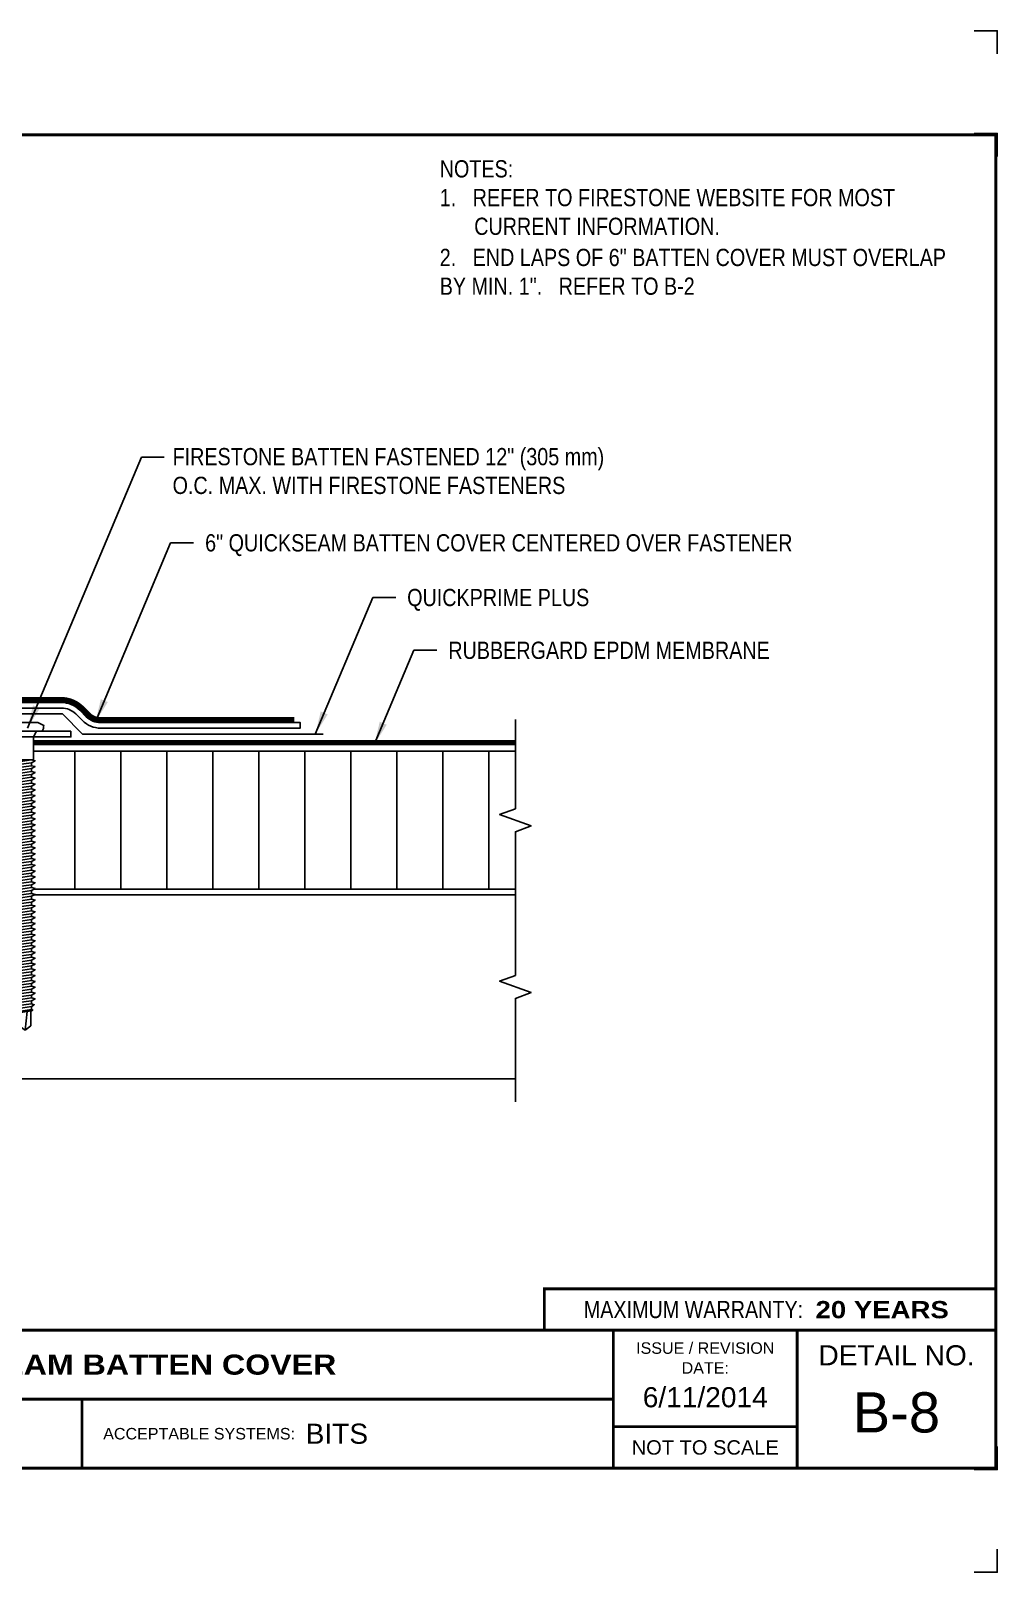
# Model space of a CAD drawing. Header units: inches. Extents: x 299.4 to 319.5, y -206.2 to -189.4.
# Drawn here: x 308.97 to 319.48, y -206.2 to -189.44 of the extents above; entities that cross this region are included whole.
import ezdxf
from ezdxf.enums import TextEntityAlignment as Align

# ---------------------------------------------------------------- set-up
doc = ezdxf.new("R2010")
doc.units = ezdxf.units.IN
doc.header["$MEASUREMENT"] = 0
doc.linetypes.add('HIDDEN', pattern=[0.375, 0.25, -0.125])
doc.layers.get('0').update_dxf_attribs({"linetype": 'CONTINUOUS'})
doc.layers.get('DEFPOINTS').update_dxf_attribs({"linetype": 'CONTINUOUS'})
for name, color, linetype in [('FSBP-ACCESSORY-FIRESTONE', 7, 'CONTINUOUS'), ('FSBP-ADHESIVE', 1, 'HIDDEN'), ('FSBP-ANNO-NOTE', 7, 'CONTINUOUS'), ('FSBP-INSULATION', 7, 'CONTINUOUS'), ('FSBP-MEMBRANE', 7, 'CONTINUOUS'), ('FSBP-SUBSTRATE-GENERIC', 9, 'CONTINUOUS'), ('FSBP-TTLB', 7, 'CONTINUOUS'), ('FSBP-TTLB-BORDER', 7, 'CONTINUOUS'), ('FSBP-TTLB-TEXT', 7, 'CONTINUOUS')]:
    doc.layers.add(name, color=color, linetype=linetype)
doc.styles.add('FSBP_ARIAL', font='arial.ttf')
doc.styles.add('FSBP_ARIAL_BOLD', font='')
doc.styles.add('FSBP_ARIAL_NAR', font='ARIALN.TTF')
doc.styles.get('FSBP_ARIAL_BOLD').set_extended_font_data('Arial Black')
doc.linetypes.add('ZIGZAG', pattern='A,0.0001,-0.2,[131,ltypeshp.shx,S=0.2,R=0,X=-0.2,Y=0],-0.4,[131,ltypeshp.shx,S=0.2,R=180,X=0.2,Y=0],-0.2', length=0.8001)
doc.dimstyles.new('FSBP-LEADER', dxfattribs={"dimtxt": 0.1875, "dimasz": 0.25, "dimexe": 0.0625, "dimexo": 0.125, "dimgap": 0.125, "dimtad": 0, "dimtih": 1, "dimtoh": 1, "dimdec": 4, "dimzin": 0, "dimdsep": 46, "dimlunit": 4, "dimtxsty": 'FSBP_ARIAL_NAR', "dimcen": 0.09375, "dimclrd": 256, "dimclre": 256, "dimclrt": 256, "dimadec": 0, "dimazin": 0, "dimtfac": 1, "dimtdec": 4, "dimtofl": 0, "dimtmove": 0, "dimatfit": 3, "dimfxl": 1, "dimtolj": 1, "dimtzin": 0, "dimlwd": -1, "dimlwe": -1, "dimarcsym": 0})

# ---------------------------------------------------------------- blocks, each defined once
blk = doc.blocks.new('TTLB-EPDM_1')
at = {"layer": 'DEFPOINTS', "linetype": 'Continuous', "ltscale": 1.75}
for points in [[(20.01562500000003, 13.88083333333333), (20.01562500000003, 14.13083333333333), (19.76562500000003, 14.13083333333333)], [(20.01562500000003, -2.380833333333342), (20.01562500000003, -2.630833333333342), (19.76562500000003, -2.630833333333342)]]:
    blk.add_lwpolyline(points, dxfattribs=at)
at = {"layer": 'DEFPOINTS', "color": 1}
for points in [[(20.015625, 12.765625), (20.015625, 13.015625), (19.765625, 13.015625)], [(20.015625, -1.265625), (20.015625, -1.515625), (19.765625, -1.515625)]]:
    blk.add_lwpolyline(points, dxfattribs=at)
at = {"layer": 'FSBP-TTLB', "const_width": 0.03125}
blk.add_lwpolyline([(15.09028770518938, 0), (20, 0), (20, 0.4512598240669945), (15.09028770518938, 0.4512598240669945)], close=True, dxfattribs=at)
for points in [[(0, 0), (0, -1.5), (20, -1.5), (20, 0), (0, 0)], [(15.84028770518938, 0), (15.84028770518938, -1.5)], [(17.84110496735593, 0), (17.84110496735593, -1.5)], [(20, 0), (20, -1.5)], [(4.825208527206769, -0.75), (15.84028770518938, -0.75)], [(15.84028770518938, -1.048740175933006), (17.84110496735593, -1.048740175933006)]]:
    blk.add_lwpolyline(points, dxfattribs=at)
at = {"layer": 'FSBP-TTLB-BORDER', "const_width": 0.03125}
blk.add_lwpolyline([(20, 0), (20, 13), (0, 13), (0, 0)], dxfattribs=at)
at = {"layer": 'FSBP-TTLB-TEXT', "const_width": 0.03125}
blk.add_lwpolyline([(10.06152282927678, -0.75), (10.06152282927678, -1.5)], dxfattribs=at)
at = {"layer": 'FSBP-TTLB-TEXT', "style": 'FSBP_ARIAL_NAR'}
blk.add_text('MAXIMUM WARRANTY:', height=0.1875, dxfattribs=at).set_placement((17.90516569312837, 0.2256299120335257), align=Align.MIDDLE_RIGHT)
at = {"layer": 'FSBP-TTLB-TEXT', "style": 'FSBP_ARIAL'}
for s, height, p in [('ISSUE / REVISION', 0.125, (16.84069633627263, -0.1938496373466023)), ('DETAIL NO.', 0.21875, (18.92055248367797, -0.2724398367368792)), ('DATE:', 0.125, (16.84069633627263, -0.409973105348854)), ('NOT TO SCALE', 0.15625, (16.84069633627263, -1.274370087966503))]:
    blk.add_text(s, height=height, dxfattribs=at).set_placement(p, align=Align.MIDDLE_CENTER)
blk.add_text('ACCEPTABLE SYSTEMS:', height=0.125, dxfattribs=at).set_placement((10.29281281591562, -1.125), align=Align.MIDDLE_LEFT)
at = {"layer": 'FSBP-TTLB-TEXT'}
for tag, height, style, p in [('MAXIMUM_WARRANTY', 0.1875, 'FSBP_ARIAL_BOLD', (18.03987100774941, 0.2240244307510579)), ('ACCPT_SYSTEMS', 0.21875, 'FSBP_ARIAL', (12.49438170418193, -1.125))]:
    blk.add_attdef(tag, text='', height=height, dxfattribs=dict(at, style=style)).set_placement(p, align=Align.MIDDLE_LEFT)
for tag, height, style, p in [('DETAIL_DESCP_LINE_1', 0.21875, 'FSBP_ARIAL_BOLD', (10.33118450231211, -0.3736318192489421)), ('ISSUE_REV_DATE', 0.21875, 'FSBP_ARIAL', (16.84069633627263, -0.7282559425942452)), ('DETAIL_NUMBER', 0.4375, 'FSBP_ARIAL', (18.91941590748775, -0.8931630692489421))]:
    blk.add_attdef(tag, text='', height=height, dxfattribs=dict(at, style=style)).set_placement(p, align=Align.MIDDLE_CENTER)
blk = doc.blocks.new('FSBP_AP_FASTENER_01')
at = {"layer": 'FSBP-ACCESSORY-FIRESTONE'}
for p, q in [((-0.125, 0.04849224421338505), (-0.09375, -0.01400775578661495)), ((0.09375, -0.01400775578661495), (0.125, 0.04849224421338505)), ((-0.09375, -0.01400775578661495), (-0.09375, -0.264007755786615)), ((-0.09375, -0.01400775578661495), (0.09375, -0.01400775578661495)), ((0.09375, -0.01400775578661495), (0.09375, -0.264007755786615)), ((-0.09375, -0.264007755786615), (-0.0703125, -0.2840970415008996)), ((-0.0703125, -0.3156643085181585), (-0.0703125, -0.3472315755354103)), ((0.0703125, -0.2955750228038667), (0.0703125, -0.3271422898211327)), ((-0.0703125, -0.3787988425526763), (-0.0703125, -0.410366109569928)), ((-0.0703125, -0.4419333765871798), (-0.0703125, -0.4735006436044458)), ((0.0703125, -0.3587095568383845), (0.0703125, -0.3902768238556433)), ((0.0703125, -0.4218440908729022), (0.0703125, -0.453411357890154)), ((0.0703125, -0.4849786249074128), (0.0703125, -0.5165458919246717)), ((-0.0703125, -0.5050679106216975), (-0.0703125, -0.5366351776389564)), ((-0.0703125, -0.5682024446562153), (-0.0703125, -0.599769711673467)), ((-0.0703125, -0.631336978690733), (-0.0703125, -0.6629042457079848)), ((0.0703125, -0.5481131589419235), (0.0703125, -0.5796804259591894)), ((0.0703125, -0.6112476929764412), (0.0703125, -0.6428149599937001)), ((-0.0703125, -0.6944715127252366), (-0.0703125, -0.7260387797425025)), ((-0.0703125, -0.7576060467597543), (-0.0703125, -0.7891733137770132)), ((-0.0703125, -0.820740580794272), (-0.0703125, -0.8523078478115238)), ((0.0703125, -0.674382227010959), (0.0703125, -0.7059494940282107)), ((0.0703125, -0.7375167610454696), (0.0703125, -0.7690840280627285)), ((0.0703125, -0.8006512950799802), (0.0703125, -0.8322185620972462)), ((-0.0703125, -0.8838751148287898), (-0.0703125, -0.9154423818460415)), ((-0.0703125, -0.9470096488632933), (-0.0703125, -0.9785769158805593)), ((0.0703125, -0.863785829114498), (0.0703125, -0.8953530961317568)), ((0.0703125, -0.9269203631490157), (0.0703125, -0.9584876301662675)), ((0.0703125, -0.9900548971835264), (0.0703125, -1.021622164200785)), ((-0.0703125, -1.010144182897811), (-0.0703125, -1.04171144991507)), ((-0.0703125, -1.073278716932329), (-0.0703125, -1.104845983949581)), ((-0.0703125, -1.136413250966847), (-0.0703125, -1.167980517984098)), ((0.0703125, -1.053189431218037), (0.0703125, -1.084756698235303)), ((0.0703125, -1.116323965252555), (0.0703125, -1.147891232269814)), ((-0.0703125, -1.19954778500135), (-0.0703125, -1.231115052018616)), ((-0.0703125, -1.262682319035868), (-0.0703125, -1.294249586053127)), ((-0.0703125, -1.325816853070386), (-0.0703125, -1.357384120087637)), ((0.0703125, -1.179458499287072), (0.0703125, -1.211025766304324)), ((0.0703125, -1.242593033321583), (0.0703125, -1.274160300338842)), ((0.0703125, -1.305727567356094), (0.0703125, -1.33729483437336)), ((-0.0703125, -1.388951387104903), (-0.0703125, -1.420518654122155)), ((-0.0703125, -1.452085921139407), (-0.0703125, -1.483653188156673)), ((0.0703125, -1.368862101390611), (0.0703125, -1.40042936840787)), ((0.0703125, -1.431996635425129), (0.0703125, -1.463563902442381)), ((0.0703125, -1.49513116945964), (0.0703125, -1.526698436476899)), ((-0.0703125, -1.515220455173925), (-0.0703125, -1.546787722191183)), ((-0.0703125, -1.578354989208442), (-0.0703125, -1.609922256225694)), ((-0.0703125, -1.64148952324296), (-0.0703125, -1.673056790260212)), ((0.0703125, -1.558265703494151), (0.0703125, -1.589832970511416)), ((0.0703125, -1.621400237528668), (0.0703125, -1.652967504545927)), ((-0.0703125, -1.704624057277464), (-0.0703125, -1.73619132429473)), ((-0.0703125, -1.767758591311981), (-0.0703125, -1.79932585832924)), ((-0.0703125, -1.830893125346499), (-0.0703125, -1.862460392363751)), ((0.0703125, -1.684534771563186), (0.0703125, -1.716102038580438)), ((0.0703125, -1.747669305597697), (0.0703125, -1.779236572614955)), ((0.0703125, -1.810803839632207), (0.0703125, -1.842371106649473)), ((-0.0703125, -1.894027659381017), (-0.0703125, -1.925594926398269)), ((-0.0703125, -1.95716219341552), (-0.0703125, -1.988729460432786)), ((0.0703125, -1.873938373666725), (0.0703125, -1.905505640683984)), ((0.0703125, -1.937072907701243), (0.0703125, -1.968640174718495)), ((0.0703125, -2.000207441735753), (0.0703125, -2.031774708753012)), ((-0.0703125, -2.020296727450038), (-0.0703125, -2.051863994467297)), ((-0.0703125, -2.083431261484556), (-0.0703125, -2.114998528501808)), ((-0.0703125, -2.146565795519074), (-0.0703125, -2.178133062536325)), ((0.0703125, -2.063341975770264), (0.0703125, -2.09490924278753)), ((0.0703125, -2.126476509804782), (0.0703125, -2.158043776822041)), ((-0.0703125, -2.209700329553577), (-0.0703125, -2.241267596570843)), ((-0.0703125, -2.272834863588095), (-0.0703125, -2.304402130605354)), ((-0.0703125, -2.335969397622613), (-0.0703125, -2.367536664639864)), ((0.0703125, -2.189611043839299), (0.0703125, -2.221178310856551)), ((0.0703125, -2.25274557787381), (0.0703125, -2.284312844891069)), ((0.0703125, -2.315880111908321), (0.0703125, -2.347447378925587)), ((-0.0703125, -2.39910393165713), (-0.0703125, -2.430671198674382)), ((-0.0703125, -2.462238465691634), (-0.0703125, -2.4938057327089)), ((0.0703125, -2.379014645942839), (0.0703125, -2.410581912960097)), ((0.0703125, -2.442149179977356), (0.0703125, -2.473716446994608)), ((0.0703125, -2.505283714011867), (0.0703125, -2.536850981029126)), ((-0.0703125, -2.525372999726152), (-0.0703125, -2.55694026674341)), ((-0.0703125, -2.588507533760669), (-0.0703125, -2.620074800777921)), ((-0.0703125, -2.651642067795187), (-0.0703125, -2.683209334812439)), ((0.0703125, -2.568418248046378), (0.0703125, -2.599985515063644)), ((0.0703125, -2.631552782080895), (0.0703125, -2.663120049098154)), ((-0.0703125, -2.714776601829691), (-0.0703125, -2.746343868846957)), ((-0.0703125, -2.777911135864208), (-0.0703125, -2.809478402881467)), ((-0.0703125, -2.841045669898726), (-0.0703125, -2.872612936915978)), ((0.0703125, -2.694687316115413), (0.0703125, -2.726254583132665)), ((0.0703125, -2.757821850149924), (0.0703125, -2.789389117167183)), ((0.0703125, -2.820956384184434), (0.0703125, -2.8525236512017)), ((-0.0703125, -2.904180203933244), (-0.0703125, -2.935747470950496)), ((-0.0703125, -2.967314737967747), (-0.0703125, -2.998882004985013)), ((-0.0625, -3.154632755786622), (-0.0625, -3.013549567065063)), ((0, -3.201507755786615), (0.02460623630038583, -3.00110581902215)), ((0.0625, -3.154632755786601), (0.0625, -2.995692424207924)), ((0.0703125, -2.884090918218952), (0.0703125, -2.915658185236211)), ((0.0703125, -2.94722545225347), (0.0703125, -2.978792719270722)), ((0, -3.201507755786615), (-0.06250000000001421, -3.154632755786615)), ((0.0625, -3.154632755786615), (0, -3.201507755786615))]:
    blk.add_line(p, q, dxfattribs=at)
blk.add_lwpolyline([(0.1875, 0.04849224421338505, 0.1250000000000271), (0.203125, 0.110992244213385), (0.140625, 0.142242244213385), (-0.140625, 0.142242244213385), (-0.203125, 0.110992244213385, 0.1250000000000271), (-0.1875, 0.04849224421338505)], format="xyb", close=True, dxfattribs=at)
for points in [[(-0.109375, -0.3054610321523867), (-0.0703125, -0.2840970415008996), (0.0703125, -0.264007755786615), (0.109375, -0.2742110321523867), (0.0703125, -0.2955750228038667), (-0.0703125, -0.3156643085181585)], [(-0.109375, -0.3685955661869045), (-0.0703125, -0.3472315755354103), (0.0703125, -0.3271422898211327), (0.109375, -0.3373455661869045), (0.0703125, -0.3587095568383845), (-0.0703125, -0.3787988425526763)], [(-0.109375, -0.431730100221408), (-0.0703125, -0.410366109569928), (0.0703125, -0.3902768238556433), (0.109375, -0.400480100221408), (0.0703125, -0.4218440908729022), (-0.0703125, -0.4419333765871798)], [(-0.109375, -0.4948646342559258), (-0.0703125, -0.4735006436044458), (0.0703125, -0.453411357890154), (0.109375, -0.4636146342559258), (0.0703125, -0.4849786249074128), (-0.0703125, -0.5050679106216975)], [(-0.109375, -0.5579991682904435), (-0.0703125, -0.5366351776389564), (0.0703125, -0.5165458919246717), (0.109375, -0.5267491682904435), (0.0703125, -0.5481131589419235), (-0.0703125, -0.5682024446562153)], [(-0.109375, -0.6211337023249612), (-0.0703125, -0.599769711673467), (0.0703125, -0.5796804259591894), (0.109375, -0.5898837023249612), (0.0703125, -0.6112476929764412), (-0.0703125, -0.631336978690733)], [(-0.109375, -0.6842682363594648), (-0.0703125, -0.6629042457079848), (0.0703125, -0.6428149599937001), (0.109375, -0.6530182363594648), (0.0703125, -0.674382227010959), (-0.0703125, -0.6944715127252366)], [(-0.109375, -0.7474027703939825), (-0.0703125, -0.7260387797425025), (0.0703125, -0.7059494940282107), (0.109375, -0.7161527703939825), (0.0703125, -0.7375167610454696), (-0.0703125, -0.7576060467597543)], [(-0.109375, -0.8105373044285002), (-0.0703125, -0.7891733137770132), (0.0703125, -0.7690840280627285), (0.109375, -0.7792873044285002), (0.0703125, -0.8006512950799802), (-0.0703125, -0.820740580794272)], [(-0.109375, -0.873671838463018), (-0.0703125, -0.8523078478115238), (0.0703125, -0.8322185620972462), (0.109375, -0.842421838463018), (0.0703125, -0.863785829114498), (-0.0703125, -0.8838751148287898)], [(-0.109375, -0.9368063724975215), (-0.0703125, -0.9154423818460415), (0.0703125, -0.8953530961317568), (0.109375, -0.9055563724975215), (0.0703125, -0.9269203631490157), (-0.0703125, -0.9470096488632933)], [(-0.109375, -0.9999409065320393), (-0.0703125, -0.9785769158805593), (0.0703125, -0.9584876301662675), (0.109375, -0.9686909065320393), (0.0703125, -0.9900548971835264), (-0.0703125, -1.010144182897811)], [(-0.109375, -1.063075440566557), (-0.0703125, -1.04171144991507), (0.0703125, -1.021622164200785), (0.109375, -1.031825440566557), (0.0703125, -1.053189431218037), (-0.0703125, -1.073278716932329)], [(-0.109375, -1.126209974601075), (-0.0703125, -1.104845983949581), (0.0703125, -1.084756698235303), (0.109375, -1.094959974601075), (0.0703125, -1.116323965252555), (-0.0703125, -1.136413250966847)], [(-0.109375, -1.189344508635578), (-0.0703125, -1.167980517984098), (0.0703125, -1.147891232269814), (0.109375, -1.158094508635578), (0.0703125, -1.179458499287072), (-0.0703125, -1.19954778500135)], [(-0.109375, -1.252479042670096), (-0.0703125, -1.231115052018616), (0.0703125, -1.211025766304324), (0.109375, -1.221229042670096), (0.0703125, -1.242593033321583), (-0.0703125, -1.262682319035868)], [(-0.109375, -1.315613576704614), (-0.0703125, -1.294249586053127), (0.0703125, -1.274160300338842), (0.109375, -1.284363576704614), (0.0703125, -1.305727567356094), (-0.0703125, -1.325816853070386)], [(-0.109375, -1.378748110739132), (-0.0703125, -1.357384120087637), (0.0703125, -1.33729483437336), (0.109375, -1.347498110739132), (0.0703125, -1.368862101390611), (-0.0703125, -1.388951387104903)], [(-0.109375, -1.441882644773635), (-0.0703125, -1.420518654122155), (0.0703125, -1.40042936840787), (0.109375, -1.410632644773635), (0.0703125, -1.431996635425129), (-0.0703125, -1.452085921139407)], [(-0.109375, -1.505017178808153), (-0.0703125, -1.483653188156673), (0.0703125, -1.463563902442381), (0.109375, -1.473767178808153), (0.0703125, -1.49513116945964), (-0.0703125, -1.515220455173925)], [(-0.109375, -1.568151712842671), (-0.0703125, -1.546787722191183), (0.0703125, -1.526698436476899), (0.109375, -1.536901712842671), (0.0703125, -1.558265703494151), (-0.0703125, -1.578354989208442)], [(-0.109375, -1.631286246877188), (-0.0703125, -1.609922256225694), (0.0703125, -1.589832970511416), (0.109375, -1.600036246877188), (0.0703125, -1.621400237528668), (-0.0703125, -1.64148952324296)], [(-0.109375, -1.694420780911692), (-0.0703125, -1.673056790260212), (0.0703125, -1.652967504545927), (0.109375, -1.663170780911692), (0.0703125, -1.684534771563186), (-0.0703125, -1.704624057277464)], [(-0.109375, -1.75755531494621), (-0.0703125, -1.73619132429473), (0.0703125, -1.716102038580438), (0.109375, -1.72630531494621), (0.0703125, -1.747669305597697), (-0.0703125, -1.767758591311981)], [(-0.109375, -1.820689848980727), (-0.0703125, -1.79932585832924), (0.0703125, -1.779236572614955), (0.109375, -1.789439848980727), (0.0703125, -1.810803839632207), (-0.0703125, -1.830893125346499)], [(-0.109375, -1.883824383015245), (-0.0703125, -1.862460392363751), (0.0703125, -1.842371106649473), (0.109375, -1.852574383015245), (0.0703125, -1.873938373666725), (-0.0703125, -1.894027659381017)], [(-0.109375, -1.946958917049749), (-0.0703125, -1.925594926398269), (0.0703125, -1.905505640683984), (0.109375, -1.915708917049749), (0.0703125, -1.937072907701243), (-0.0703125, -1.95716219341552)], [(-0.109375, -2.010093451084266), (-0.0703125, -1.988729460432786), (0.0703125, -1.968640174718495), (0.109375, -1.978843451084266), (0.0703125, -2.000207441735753), (-0.0703125, -2.020296727450038)], [(-0.109375, -2.073227985118784), (-0.0703125, -2.051863994467297), (0.0703125, -2.031774708753012), (0.109375, -2.041977985118784), (0.0703125, -2.063341975770264), (-0.0703125, -2.083431261484556)], [(-0.109375, -2.136362519153302), (-0.0703125, -2.114998528501808), (0.0703125, -2.09490924278753), (0.109375, -2.105112519153302), (0.0703125, -2.126476509804782), (-0.0703125, -2.146565795519074)], [(-0.109375, -2.199497053187805), (-0.0703125, -2.178133062536325), (0.0703125, -2.158043776822041), (0.109375, -2.168247053187805), (0.0703125, -2.189611043839299), (-0.0703125, -2.209700329553577)], [(-0.109375, -2.262631587222323), (-0.0703125, -2.241267596570843), (0.0703125, -2.221178310856551), (0.109375, -2.231381587222323), (0.0703125, -2.25274557787381), (-0.0703125, -2.272834863588095)], [(-0.109375, -2.325766121256841), (-0.0703125, -2.304402130605354), (0.0703125, -2.284312844891069), (0.109375, -2.294516121256841), (0.0703125, -2.315880111908321), (-0.0703125, -2.335969397622613)], [(-0.109375, -2.388900655291359), (-0.0703125, -2.367536664639864), (0.0703125, -2.347447378925587), (0.109375, -2.357650655291359), (0.0703125, -2.379014645942839), (-0.0703125, -2.39910393165713)], [(-0.109375, -2.452035189325862), (-0.0703125, -2.430671198674382), (0.0703125, -2.410581912960097), (0.109375, -2.420785189325862), (0.0703125, -2.442149179977356), (-0.0703125, -2.462238465691634)], [(-0.109375, -2.51516972336038), (-0.0703125, -2.4938057327089), (0.0703125, -2.473716446994608), (0.109375, -2.48391972336038), (0.0703125, -2.505283714011867), (-0.0703125, -2.525372999726152)], [(-0.109375, -2.578304257394898), (-0.0703125, -2.55694026674341), (0.0703125, -2.536850981029126), (0.109375, -2.547054257394898), (0.0703125, -2.568418248046378), (-0.0703125, -2.588507533760669)], [(-0.109375, -2.641438791429415), (-0.0703125, -2.620074800777921), (0.0703125, -2.599985515063644), (0.109375, -2.610188791429415), (0.0703125, -2.631552782080895), (-0.0703125, -2.651642067795187)], [(-0.109375, -2.704573325463919), (-0.0703125, -2.683209334812439), (0.0703125, -2.663120049098154), (0.109375, -2.673323325463919), (0.0703125, -2.694687316115413), (-0.0703125, -2.714776601829691)], [(-0.109375, -2.767707859498437), (-0.0703125, -2.746343868846957), (0.0703125, -2.726254583132665), (0.109375, -2.736457859498437), (0.0703125, -2.757821850149924), (-0.0703125, -2.777911135864208)], [(-0.109375, -2.830842393532954), (-0.0703125, -2.809478402881467), (0.0703125, -2.789389117167183), (0.109375, -2.799592393532954), (0.0703125, -2.820956384184434), (-0.0703125, -2.841045669898726)], [(-0.109375, -2.893976927567472), (-0.0703125, -2.872612936915978), (0.0703125, -2.8525236512017), (0.109375, -2.862726927567472), (0.0703125, -2.884090918218952), (-0.0703125, -2.904180203933244)], [(-0.099609375, -2.955716372316267), (-0.0703125, -2.935747470950496), (0.0703125, -2.915658185236211), (0.099609375, -2.927256550887698), (0.0703125, -2.94722545225347), (-0.0703125, -2.967314737967747)], [(-0.0849609375, -3.008866455667892), (-0.0703125, -2.998882004985013), (0.0703125, -2.978792719270722), (0.0849609375, -2.984591902096462), (0.0703125, -2.994576352779355), (-0.0703125, -3.014665638493632)]]:
    blk.add_lwpolyline(points, close=True, dxfattribs=at)
blk.add_lwpolyline([(-0.09375, -0.264007755786615), (0.09375, -0.264007755786615)], dxfattribs=at)

msp = doc.modelspace()

# ---------------------------------------------------------------- hatches: boundary and pattern name
at = {"layer": 'FSBP-INSULATION'}
h = msp.add_hatch(dxfattribs=at)
h.set_pattern_fill('LINE', color=256, scale=4, angle=90, style=0)
h.set_pattern_definition([(90, (0.9474416090906743, -119.7381741846406), (-0.5, 3.061515884555943e-17), [])])
h.paths.add_polyline_path([(308.8346537694608, -198.7743883612262), (308.8346537694608, -198.7456201286826), (308.7955912694608, -198.7354168523167), (308.8346537694608, -198.7140528616652), (308.8346537694608, -198.682485594648), (308.7955912694608, -198.6722823182822), (308.8346537694608, -198.6509183276307), (308.8346537694608, -198.6193510606135), (308.7955912694608, -198.6091477842477), (308.8346537694608, -198.5877837935963), (308.8346537694608, -198.556216526579), (308.7955912694608, -198.5460132502132), (308.8346537694608, -198.5246492595617), (308.8346537694608, -198.4930819925444), (308.7955912694608, -198.4828787161787), (308.8346537694608, -198.4615147255272), (308.8346537694608, -198.42994745851), (308.7955912694608, -198.4197441821441), (308.8346537694608, -198.3983801914927), (308.8346537694608, -198.3668129244754), (308.7955912694608, -198.3566096481097), (308.8346537694608, -198.3352456574581), (308.8346537694608, -198.303678390441), (308.7955912694608, -198.2934751140751), (308.8346537694608, -198.2721111234237), (308.8346537694608, -198.2405438564064), (308.7955912694608, -198.2303405800406), (308.8346537694608, -198.2089765893891), (308.8346537694608, -198.1774093223719), (308.7955912694608, -198.1672060460061), (308.8346537694608, -198.1458420553546), (308.8346537694608, -198.1142747883374), (308.7955912694608, -198.1040715119716), (308.8346537694608, -198.0827075213201), (308.8346537694608, -198.0511402543028), (308.7955912694608, -198.0409369779371), (308.8346537694608, -198.0195729872856), (308.8346537694608, -197.9880057202683), (308.7955912694608, -197.9778024439025), (308.8346537694608, -197.9564384532511), (308.8346537694608, -197.9248711862339), (308.7955912694608, -197.9146679098681), (308.8346537694608, -197.8933039192166), (308.8346537694608, -197.8617366521993), (308.7955912694608, -197.8515333758335), (308.8346537694608, -197.830169385182), (308.8346537694608, -197.7986021181648), (308.7955912694608, -197.788398841799), (308.8346537694608, -197.7670348511475), (308.8346537694608, -197.7354675841303), (308.7955912694608, -197.7252643077645), (308.8346537694608, -197.703900317113), (308.8346537694608, -197.6723330500957), (308.7955912694608, -197.66212977373), (308.8346537694608, -197.6407657830785), (308.8346537694608, -197.6091985160613), (308.7955912694608, -197.5989952396955), (308.8346537694608, -197.577631249044), (308.8346537694608, -197.5460639820267), (308.7955912694608, -197.535860705661), (308.8346537694608, -197.5144967150095), (308.8346537694608, -197.4829294479922), (308.7955912694608, -197.4727261716264), (308.8346537694608, -197.4513621809749), (308.8346537694608, -197.4197949139577), (308.7955912694608, -197.4095916375919), (308.8112162694608, -197.4010460413313), (308.8112162694608, -197.2743883612262), (303.5721972963922, -197.2743883612262), (303.5721972963922, -197.8993883612262), (303.4004799576763, -197.9618883612262), (303.7439146351081, -198.0868883612262), (303.5721972963922, -198.1493883612262), (303.5721972963922, -198.7743883612262)])
h.paths.add_polyline_path([(314.2377352425293, -198.7743883612262), (314.2377352425292, -198.1493883612262), (314.4094525812452, -198.0868883612262), (314.0660179038133, -197.9618883612262), (314.2377352425292, -197.8993883612262), (314.2377352425293, -197.2743883612262), (308.9987162694608, -197.2743883612262), (308.9987162694608, -197.3742603270456), (309.0143412694608, -197.3783416375919), (308.9752787694608, -197.3997056282434), (308.9752787694608, -197.4312728952607), (309.0143412694608, -197.4414761716264), (308.9752787694608, -197.4628401622779), (308.9752787694608, -197.4944074292952), (309.0143412694608, -197.5046107056609), (308.9752787694608, -197.5259746963124), (308.9752787694608, -197.5575419633297), (309.0143412694608, -197.5677452396955), (308.9752787694608, -197.5891092303469), (308.9752787694608, -197.6206764973642), (309.0143412694608, -197.63087977373), (308.9752787694608, -197.6522437643815), (308.9752787694608, -197.6838110313987), (309.0143412694608, -197.6940143077645), (308.9752787694608, -197.7153782984159), (308.9752787694608, -197.7469455654332), (309.0143412694608, -197.757148841799), (308.9752787694608, -197.7785128324505), (308.9752787694608, -197.8100800994678), (309.0143412694608, -197.8202833758335), (308.9752787694608, -197.841647366485), (308.9752787694608, -197.8732146335023), (309.0143412694608, -197.883417909868), (308.9752787694608, -197.9047819005195), (308.9752787694608, -197.9363491675368), (309.0143412694608, -197.9465524439026), (308.9752787694608, -197.9679164345541), (308.9752787694608, -197.9994837015713), (309.0143412694608, -198.0096869779371), (308.9752787694608, -198.0310509685885), (308.9752787694608, -198.0626182356058), (309.0143412694608, -198.0728215119716), (308.9752787694608, -198.0941855026231), (308.9752787694608, -198.1257527696403), (309.0143412694608, -198.1359560460061), (308.9752787694608, -198.1573200366576), (308.9752787694608, -198.1888873036748), (309.0143412694608, -198.1990905800406), (308.9752787694608, -198.2204545706921), (308.9752787694608, -198.2520218377094), (309.0143412694608, -198.2622251140751), (308.9752787694608, -198.2835891047266), (308.9752787694608, -198.3151563717439), (309.0143412694608, -198.3253596481097), (308.9752787694608, -198.3467236387611), (308.9752787694608, -198.3782909057784), (309.0143412694608, -198.3884941821441), (308.9752787694608, -198.4098581727956), (308.9752787694608, -198.4414254398129), (309.0143412694608, -198.4516287161787), (308.9752787694608, -198.4729927068302), (308.9752787694608, -198.5045599738474), (309.0143412694608, -198.5147632502132), (308.9752787694608, -198.5361272408647), (308.9752787694608, -198.5676945078819), (309.0143412694608, -198.5778977842477), (308.9752787694608, -198.5992617748992), (308.9752787694608, -198.6308290419164), (309.0143412694608, -198.6410323182822), (308.9752787694608, -198.6623963089337), (308.9752787694608, -198.693963575951), (309.0143412694608, -198.7041668523167), (308.9752787694608, -198.7255308429682), (308.9752787694608, -198.7570981099855), (309.0414732363044, -198.7743883612262)])
h.paths.add_polyline_path([(304.6066293408268, -198.1698415501757), (307.2813181198172, -198.1698415501757), (307.2813181198172, -197.8788072732316), (304.6066293408268, -197.8788072732316)], flags=24)

# ---------------------------------------------------------------- linework, layer by layer
at = {"layer": 'FSBP-ACCESSORY-FIRESTONE'}
msp.add_lwpolyline([(309.4049662694608, -197.0556383612262), (309.4049662694608, -197.1181383612262), (308.4049662694608, -197.1181383612262), (308.4049662694608, -197.0556383612262)], close=True, dxfattribs=at)
at = {"layer": 'FSBP-ADHESIVE', "linetype": 'ZIGZAG', "ltscale": 0.17}
for p, q in [((308.4987162694609, -196.8681383612262), (309.3112162694608, -196.8681383612262)), ((309.3112162694608, -196.8681383612262), (309.5299662694608, -197.0868883612262)), ((309.5299662694608, -197.0868883612262), (312.1483715333661, -197.0868883612262))]:
    msp.add_line(p, q, dxfattribs=at)
at = {"layer": 'FSBP-INSULATION', "linetype": 'Continuous'}
msp.add_lwpolyline([(314.2377352425293, -198.7743883612262), (314.2377352425292, -198.1493883612262), (314.4094525812452, -198.0868883612262), (314.0660179038133, -197.9618883612262), (314.2377352425292, -197.8993883612262), (314.2377352425293, -196.9306383612262)], dxfattribs=at)
at = {"layer": 'FSBP-INSULATION'}
for points in [[(314.2377352425293, -197.2743883612262), (308.9987162694608, -197.2743883612262)], [(309.0013832523671, -198.7743883612262), (314.2377352425293, -198.7743883612262)]]:
    msp.add_lwpolyline(points, dxfattribs=at)
at = {"layer": 'FSBP-MEMBRANE'}
msp.add_lwpolyline([(308.2806527775999, -196.9411282599584), (308.352956168193, -196.8688248693651, -0.198912367379658), (308.5085196600541, -196.8043883612262), (308.9049662694608, -196.8043883612262), (309.3014128788676, -196.8043883612262, -0.198912367379658), (309.4569763707286, -196.8688248693651), (309.5292797613218, -196.9411282599584, 0.1989123673796706), (309.727269660054, -197.0231383612262), (311.8983715333661, -197.0231383612262), (311.8983715333661, -196.9631383612262), (309.727269660054, -196.9631383612262, -0.1989123673797132), (309.571706168193, -196.8987018530872), (309.4994027775998, -196.8263984624939, 0.1989123673796454), (309.3014128788676, -196.7443883612262), (308.9049662694608, -196.7443883612262), (308.5085196600541, -196.7443883612262, 0.1989123673796735), (308.3105297613218, -196.8263984624939), (308.2382263707287, -196.8987018530872, -0.1989123673797132), (308.0826628788676, -196.9631383612262), (305.9115610055556, -196.9631383612262), (305.9115610055556, -197.0231383612262), (308.0826628788676, -197.0231383612262, 0.1989123673796707)], format="xyb", close=True, dxfattribs=at)
at = {"layer": 'FSBP-MEMBRANE', "const_width": 0.06}
msp.add_lwpolyline([(311.8358715333661, -196.9331383612262), (309.727269660054, -196.9331383612262, -0.1989123673797971), (309.5929193716285, -196.8774886496516), (309.5206159810354, -196.8051852590583, 0.1989123673796412), (309.3014128788676, -196.7143883612262), (308.9049662694608, -196.7143883612262), (308.5085196600541, -196.7143883612262, 0.1989123673796695), (308.2893165578863, -196.8051852590583), (308.2170131672931, -196.8774886496516, -0.1989123673797514), (308.0826628788676, -196.9331383612262), (305.9740610055556, -196.9331383612262)], format="xyb", dxfattribs=at)
msp.add_lwpolyline([(308.9987162694608, -197.1806383612262), (314.2377352425293, -197.1806383612262)], dxfattribs=at)
at = {"layer": 'FSBP-SUBSTRATE-GENERIC'}
msp.add_line((303.5721972963922, -200.8368883612262), (314.2377352425293, -200.8368883612262), dxfattribs=at)
for points in [[(314.2377352425293, -201.0868883612262), (314.2377352425292, -199.9618883612262), (314.4094525812452, -199.8993883612262), (314.0660179038133, -199.7743883612262), (314.2377352425292, -199.7118883612262), (314.2377352425293, -198.7743883612262)], [(314.2377352425293, -198.8368883612262), (309.0025434516074, -198.8368883612262)]]:
    msp.add_lwpolyline(points, dxfattribs=at)

# ---------------------------------------------------------------- block references
msp.add_blockref('TTLB-EPDM_1', (299.4627011304548, -203.5707045035641)).add_auto_attribs({'DETAIL_DESCP_LINE_1': 'QUICKSEAM BATTEN COVER', 'ACCPT_SYSTEMS': 'BITS', 'ISSUE_REV_DATE': '6/11/2014', 'DETAIL_NUMBER': 'B-8', 'MAXIMUM_WARRANTY': '20 YEARS'})
at = {"layer": 'FSBP-ACCESSORY-FIRESTONE'}
msp.add_blockref('FSBP_AP_FASTENER_01', (308.9049662694608, -197.1041306054395), dxfattribs=at)

# ---------------------------------------------------------------- texts
at = {"layer": 'FSBP-ANNO-NOTE', "style": 'FSBP_ARIAL_NAR'}
for s, p in [('6" QUICKSEAM BATTEN COVER CENTERED OVER FASTENER', (310.8638651196204, -195.0077218099665)), ('QUICKPRIME PLUS', (313.0613397504052, -195.6024510882247)), ('RUBBERGARD EPDM MEMBRANE', (313.5090964807579, -196.17635172167))]:
    msp.add_text(s, height=0.1875, dxfattribs=at).set_placement(p, align=Align.MIDDLE_LEFT)
at = {"layer": 'FSBP-ANNO-NOTE', "char_height": 0.1875, "attachment_point": 1, "style": 'FSBP_ARIAL_NAR'}
for s, width, gutter_width, heights, insert in [('NOTES:\\P\\pi-0.375,l0.375;1.   REFER TO FIRESTONE WEBSITE FOR MOST CURRENT INFORMATION.\\P\\pi0,l0;{\\H0.083333x;\\P\\pi-0.375,l0.375;}2.   END LAPS OF 6" BATTEN COVER MUST OVERLAP BY MIN. 1".   REFER TO B-2', 5.525875511105426, 5, [1.72089858995065], (313.4154274830919, -190.8466606449339)), ('FIRESTONE BATTEN FASTENED 12" (305 mm) O.C. MAX. WITH FIRESTONE FASTENERS', 4.766805223249321, 2.5, [0.5849446624599784], (310.5099814316425, -193.9766760626929))]:
    msp.add_mtext_dynamic_manual_height_columns(s, width=width, gutter_width=gutter_width, heights=heights, dxfattribs=dict(at, insert=insert))

# ---------------------------------------------------------------- leaders
at = {"layer": 'FSBP-ANNO-NOTE'}
for points in [[(308.9326638278291, -197.021451629915), (310.170129263336, -194.076318168552), (310.420129263336, -194.076318168552)], [(309.6709536907617, -196.9543283562544), (310.4888651196204, -195.0077218099665), (310.7388651196204, -195.0077218099665)], [(312.0623686658188, -197.0874849868765), (312.6863397504052, -195.6024510882247), (312.9363397504052, -195.6024510882247)], [(312.7040197691441, -197.1999223831061), (313.1340964807579, -196.17635172167), (313.3840964807579, -196.17635172167)]]:
    msp.add_leader(points, dimstyle='FSBP-LEADER', dxfattribs=at)

doc.saveas('drawing.dxf')
